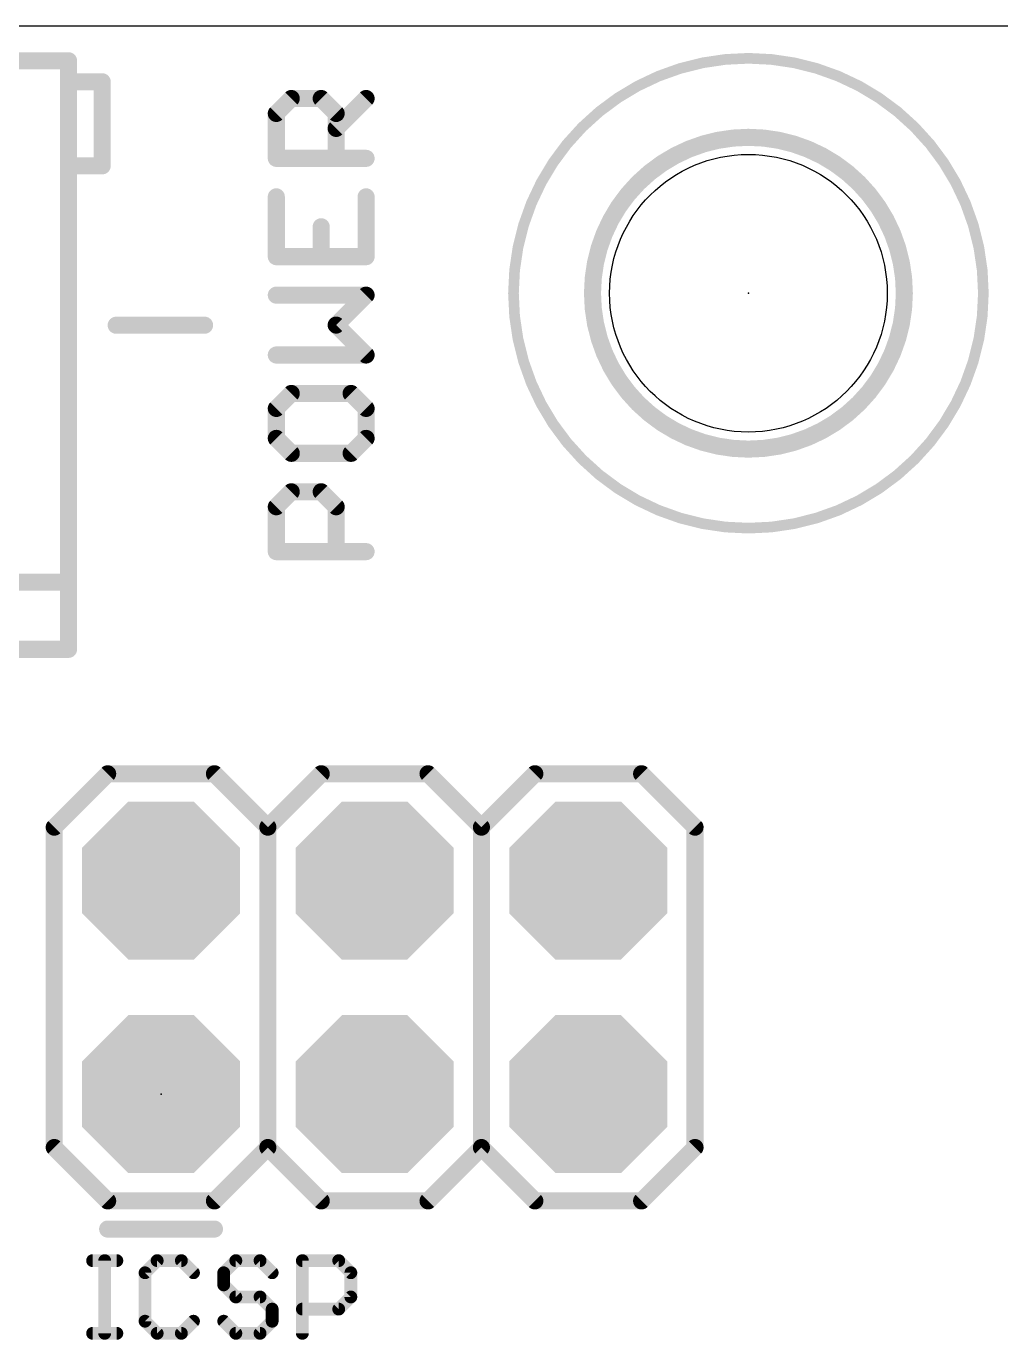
# Model space of a CAD drawing. Extents: x 0 to 3.5, y 0 to 1.5.
# Drawn here: x 1.412 to 1.868, y 0.885 to 1.5 of the extents above; entities that cross this region are included whole.
import ezdxf

# ---------------------------------------------------------------- set-up
doc = ezdxf.new("R2010")
doc.units = 0
for name, color, linetype in [('17', 82, 'CONTINUOUS'), ('20', 7, 'CONTINUOUS'), ('21', 253, 'CONTINUOUS'), ('23', 7, 'CONTINUOUS'), ('25', 253, 'CONTINUOUS'), ('39', 22, 'CONTINUOUS'), ('41', 22, 'CONTINUOUS'), ('42', 175, 'CONTINUOUS'), ('51', 253, 'CONTINUOUS')]:
    doc.layers.add(name, color=color, linetype=linetype)

# ---------------------------------------------------------------- blocks, each defined once
blk = doc.blocks.new('RECT')
blk.add_solid([(-0.5, -0.5), (0.5, -0.5), (-0.5, 0.5), (0.5, 0.5)])
blk = doc.blocks.new('OCTAGONP')
at = {"const_width": 0.5}
blk.add_lwpolyline([(-0.25, -0.103553), (-0.25, 0.103553), (-0.103553, 0.25), (0.103553, 0.25), (0.25, 0.103553), (0.25, -0.103553), (0.103553, -0.25), (-0.103553, -0.25), (-0.25, -0.103553), (-0.25, 0.103553)], dxfattribs=at)

msp = doc.modelspace()

# ---------------------------------------------------------------- linework, layer by layer
at = {"layer": '20'}
msp.add_line((3.4, 1.5), (0.1, 1.5), dxfattribs=at)
msp.add_circle((1.75, 1.375), 0.065, dxfattribs=at)
at = {"layer": '21'}
for points, const_width in [([(1.156102, 1.483858), (1.431693, 1.483858)], 0.008), ([(1.431693, 1.483858), (1.431693, 1.239764)], 0.008), ([(1.454, 1.360026), (1.495369, 1.360026)], 0.008), ([(1.431693, 1.239764), (1.156102, 1.239764)], 0.008), ([(1.431693, 1.239764), (1.431693, 1.208268)], 0.008), ([(1.431693, 1.208268), (1.156102, 1.208268)], 0.008), ([(1.425, 1.125), (1.45, 1.15)], 0.008), ([(1.45, 1.15), (1.5, 1.15)], 0.008), ([(1.5, 1.15), (1.525, 1.125)], 0.008), ([(1.525, 1.125), (1.55, 1.15)], 0.008), ([(1.55, 1.15), (1.6, 1.15)], 0.008), ([(1.6, 1.15), (1.625, 1.125)], 0.008), ([(1.625, 1.125), (1.65, 1.15)], 0.008), ([(1.65, 1.15), (1.7, 1.15)], 0.008), ([(1.7, 1.15), (1.725, 1.125)], 0.008), ([(1.425, 0.975), (1.425, 1.125)], 0.008), ([(1.525, 1.125), (1.525, 0.975)], 0.008), ([(1.625, 1.125), (1.625, 0.975)], 0.008), ([(1.725, 1.125), (1.725, 0.975)], 0.008), ([(1.425, 0.975), (1.45, 0.95)], 0.008), ([(1.5, 0.95), (1.525, 0.975)], 0.008), ([(1.525, 0.975), (1.55, 0.95)], 0.008), ([(1.6, 0.95), (1.625, 0.975)], 0.008), ([(1.625, 0.975), (1.65, 0.95)], 0.008), ([(1.7, 0.95), (1.725, 0.975)], 0.008), ([(1.45, 0.95), (1.5, 0.95)], 0.008), ([(1.55, 0.95), (1.6, 0.95)], 0.008), ([(1.65, 0.95), (1.7, 0.95)], 0.008), ([(1.5, 0.936811), (1.45, 0.936811)], 0.008), ([(1.442951, 0.922029), (1.454294, 0.922029)], 0.006), ([(1.448623, 0.888), (1.448623, 0.922029)], 0.006), ([(1.473177, 0.922029), (1.467506, 0.916358)], 0.006), ([(1.48452, 0.922029), (1.473177, 0.922029)], 0.006), ([(1.490192, 0.916358), (1.48452, 0.922029)], 0.006), ([(1.510008, 0.922029), (1.504337, 0.916358)], 0.006), ([(1.521352, 0.922029), (1.510008, 0.922029)], 0.006), ([(1.527023, 0.916358), (1.521352, 0.922029)], 0.006), ([(1.541168, 0.888), (1.541168, 0.922029)], 0.006), ([(1.541168, 0.922029), (1.558183, 0.922029)], 0.006), ([(1.558183, 0.922029), (1.563854, 0.916358)], 0.006), ([(1.467506, 0.916358), (1.467506, 0.893672)], 0.006), ([(1.504337, 0.916358), (1.504337, 0.910686)], 0.006), ([(1.563854, 0.916358), (1.563854, 0.905015)], 0.006), ([(1.504337, 0.910686), (1.510008, 0.905015)], 0.006), ([(1.510008, 0.905015), (1.521352, 0.905015)], 0.006), ([(1.521352, 0.905015), (1.527023, 0.899343)], 0.006), ([(1.563854, 0.905015), (1.558183, 0.899343)], 0.006), ([(1.527023, 0.899343), (1.527023, 0.893672)], 0.006), ([(1.558183, 0.899343), (1.541168, 0.899343)], 0.006), ([(1.467506, 0.893672), (1.473177, 0.888)], 0.006), ([(1.48452, 0.888), (1.490192, 0.893672)], 0.006), ([(1.510008, 0.888), (1.504337, 0.893672)], 0.006), ([(1.527023, 0.893672), (1.521352, 0.888)], 0.006), ([(1.442951, 0.888), (1.454294, 0.888)], 0.006), ([(1.473177, 0.888), (1.48452, 0.888)], 0.006), ([(1.521352, 0.888), (1.510008, 0.888)], 0.006)]:
    msp.add_lwpolyline(points, dxfattribs=dict(at, const_width=const_width))
for points, const_width in [([(1.433693, 1.483858, 1), (1.429693, 1.483858)], 0.004), ([(1.431693, 1.481858, 1), (1.431693, 1.485858)], 0.004), ([(1.454, 1.362026, 1), (1.454, 1.358026)], 0.004), ([(1.495369, 1.358026, 1), (1.495369, 1.362026)], 0.004), ([(1.433693, 1.239764, 1), (1.429693, 1.239764)], 0.004), ([(1.431693, 1.237764, 1), (1.431693, 1.241764)], 0.004), ([(1.429693, 1.239764, 1), (1.433693, 1.239764)], 0.004), ([(1.431693, 1.206268, 1), (1.431693, 1.210268)], 0.004), ([(1.429693, 1.208268, 1), (1.433693, 1.208268)], 0.004), ([(1.45, 1.152, 1), (1.45, 1.148)], 0.004), ([(1.451414, 1.148586, 1), (1.448586, 1.151414)], 0.004), ([(1.501414, 1.151414, 1), (1.498586, 1.148586)], 0.004), ([(1.5, 1.148, 1), (1.5, 1.152)], 0.004), ([(1.55, 1.152, 1), (1.55, 1.148)], 0.004), ([(1.551414, 1.148586, 1), (1.548586, 1.151414)], 0.004), ([(1.601414, 1.151414, 1), (1.598586, 1.148586)], 0.004), ([(1.6, 1.148, 1), (1.6, 1.152)], 0.004), ([(1.65, 1.152, 1), (1.65, 1.148)], 0.004), ([(1.651414, 1.148586, 1), (1.648586, 1.151414)], 0.004), ([(1.701414, 1.151414, 1), (1.698586, 1.148586)], 0.004), ([(1.7, 1.148, 1), (1.7, 1.152)], 0.004), ([(1.427, 1.125, 1), (1.423, 1.125)], 0.004), ([(1.423586, 1.126414, 1), (1.426414, 1.123586)], 0.004), ([(1.527, 1.125, 1), (1.523, 1.125)], 0.004), ([(1.523586, 1.126414, 1), (1.526414, 1.123586)], 0.004), ([(1.523586, 1.123586, 1), (1.526414, 1.126414)], 0.004), ([(1.627, 1.125, 1), (1.623, 1.125)], 0.004), ([(1.623586, 1.126414, 1), (1.626414, 1.123586)], 0.004), ([(1.623586, 1.123586, 1), (1.626414, 1.126414)], 0.004), ([(1.727, 1.125, 1), (1.723, 1.125)], 0.004), ([(1.723586, 1.123586, 1), (1.726414, 1.126414)], 0.004), ([(1.426414, 0.976414, 1), (1.423586, 0.973586)], 0.004), ([(1.526414, 0.976414, 1), (1.523586, 0.973586)], 0.004), ([(1.526414, 0.973586, 1), (1.523586, 0.976414)], 0.004), ([(1.626414, 0.976414, 1), (1.623586, 0.973586)], 0.004), ([(1.626414, 0.973586, 1), (1.623586, 0.976414)], 0.004), ([(1.726414, 0.973586, 1), (1.723586, 0.976414)], 0.004), ([(1.423, 0.975, 1), (1.427, 0.975)], 0.004), ([(1.523, 0.975, 1), (1.527, 0.975)], 0.004), ([(1.623, 0.975, 1), (1.627, 0.975)], 0.004), ([(1.723, 0.975, 1), (1.727, 0.975)], 0.004), ([(1.45, 0.952, 1), (1.45, 0.948)], 0.004), ([(1.448586, 0.948586, 1), (1.451414, 0.951414)], 0.004), ([(1.498586, 0.951414, 1), (1.501414, 0.948586)], 0.004), ([(1.5, 0.948, 1), (1.5, 0.952)], 0.004), ([(1.55, 0.952, 1), (1.55, 0.948)], 0.004), ([(1.548586, 0.948586, 1), (1.551414, 0.951414)], 0.004), ([(1.598586, 0.951414, 1), (1.601414, 0.948586)], 0.004), ([(1.6, 0.948, 1), (1.6, 0.952)], 0.004), ([(1.65, 0.952, 1), (1.65, 0.948)], 0.004), ([(1.648586, 0.948586, 1), (1.651414, 0.951414)], 0.004), ([(1.698586, 0.951414, 1), (1.701414, 0.948586)], 0.004), ([(1.7, 0.948, 1), (1.7, 0.952)], 0.004), ([(1.45, 0.938811, 1), (1.45, 0.934811)], 0.004), ([(1.5, 0.934811, 1), (1.5, 0.938811)], 0.004), ([(1.442951, 0.923529, 1), (1.442951, 0.920529)], 0.003), ([(1.450123, 0.922029, 1), (1.447123, 0.922029)], 0.003), ([(1.454294, 0.920529, 1), (1.454294, 0.923529)], 0.003), ([(1.473177, 0.923529, 1), (1.473177, 0.920529)], 0.003), ([(1.474238, 0.920968, 1), (1.472116, 0.92309)], 0.003), ([(1.485581, 0.92309, 1), (1.483459, 0.920968)], 0.003), ([(1.48452, 0.920529, 1), (1.48452, 0.923529)], 0.003), ([(1.510008, 0.923529, 1), (1.510008, 0.920529)], 0.003), ([(1.511069, 0.920968, 1), (1.508948, 0.92309)], 0.003), ([(1.522412, 0.92309, 1), (1.520291, 0.920968)], 0.003), ([(1.521352, 0.920529, 1), (1.521352, 0.923529)], 0.003), ([(1.542668, 0.922029, 1), (1.539668, 0.922029)], 0.003), ([(1.541168, 0.923529, 1), (1.541168, 0.920529)], 0.003), ([(1.559244, 0.92309, 1), (1.557122, 0.920968)], 0.003), ([(1.558183, 0.920529, 1), (1.558183, 0.923529)], 0.003), ([(1.469006, 0.916358, 1), (1.466006, 0.916358)], 0.003), ([(1.466445, 0.917418, 1), (1.468566, 0.915297)], 0.003), ([(1.489131, 0.915297, 1), (1.491252, 0.917418)], 0.003), ([(1.505837, 0.916358, 1), (1.502837, 0.916358)], 0.003), ([(1.503276, 0.917418, 1), (1.505398, 0.915297)], 0.003), ([(1.525962, 0.915297, 1), (1.528084, 0.917418)], 0.003), ([(1.565354, 0.916358, 1), (1.562354, 0.916358)], 0.003), ([(1.562794, 0.915297, 1), (1.564915, 0.917418)], 0.003), ([(1.505398, 0.911747, 1), (1.503276, 0.909625)], 0.003), ([(1.502837, 0.910686, 1), (1.505837, 0.910686)], 0.003), ([(1.510008, 0.906515, 1), (1.510008, 0.903515)], 0.003), ([(1.508948, 0.903954, 1), (1.511069, 0.906075)], 0.003), ([(1.522412, 0.906075, 1), (1.520291, 0.903954)], 0.003), ([(1.521352, 0.903515, 1), (1.521352, 0.906515)], 0.003), ([(1.562354, 0.905015, 1), (1.565354, 0.905015)], 0.003), ([(1.564915, 0.903954, 1), (1.562794, 0.906075)], 0.003), ([(1.528523, 0.899343, 1), (1.525523, 0.899343)], 0.003), ([(1.525962, 0.898282, 1), (1.528084, 0.900404)], 0.003), ([(1.541168, 0.900843, 1), (1.541168, 0.897843)], 0.003), ([(1.557122, 0.900404, 1), (1.559244, 0.898282)], 0.003), ([(1.558183, 0.897843, 1), (1.558183, 0.900843)], 0.003), ([(1.468566, 0.894732, 1), (1.466445, 0.892611)], 0.003), ([(1.466006, 0.893672, 1), (1.469006, 0.893672)], 0.003), ([(1.491252, 0.892611, 1), (1.489131, 0.894732)], 0.003), ([(1.505398, 0.894732, 1), (1.503276, 0.892611)], 0.003), ([(1.525523, 0.893672, 1), (1.528523, 0.893672)], 0.003), ([(1.528084, 0.892611, 1), (1.525962, 0.894732)], 0.003), ([(1.442951, 0.8895, 1), (1.442951, 0.8865)], 0.003), ([(1.447123, 0.888, 1), (1.450123, 0.888)], 0.003), ([(1.454294, 0.8865, 1), (1.454294, 0.8895)], 0.003), ([(1.473177, 0.8895, 1), (1.473177, 0.8865)], 0.003), ([(1.472116, 0.886939, 1), (1.474238, 0.889061)], 0.003), ([(1.483459, 0.889061, 1), (1.485581, 0.886939)], 0.003), ([(1.48452, 0.8865, 1), (1.48452, 0.8895)], 0.003), ([(1.510008, 0.8895, 1), (1.510008, 0.8865)], 0.003), ([(1.508948, 0.886939, 1), (1.511069, 0.889061)], 0.003), ([(1.520291, 0.889061, 1), (1.522412, 0.886939)], 0.003), ([(1.521352, 0.8865, 1), (1.521352, 0.8895)], 0.003), ([(1.539668, 0.888, 1), (1.542668, 0.888)], 0.003)]:
    msp.add_lwpolyline(points, format="xyb", dxfattribs=dict(at, const_width=const_width))
at = {"layer": '23'}
for p in [(1.75, 1.375), (1.475, 1)]:
    msp.add_point(p, dxfattribs=at)
at = {"layer": '25', "const_width": 0.008}
for points in [[(1.528964, 1.459175), (1.53597, 1.466181)], [(1.53597, 1.466181), (1.549982, 1.466181)], [(1.549982, 1.466181), (1.556988, 1.459175)], [(1.556988, 1.452169), (1.571, 1.466181)], [(1.528964, 1.438157), (1.528964, 1.459175)], [(1.556988, 1.459175), (1.556988, 1.438157)], [(1.571, 1.438157), (1.528964, 1.438157)], [(1.528964, 1.420142), (1.528964, 1.392118)], [(1.571, 1.392118), (1.571, 1.420142)], [(1.549982, 1.392118), (1.549982, 1.40613)], [(1.528964, 1.392118), (1.571, 1.392118)], [(1.571, 1.374102), (1.528964, 1.374102)], [(1.556988, 1.36009), (1.571, 1.374102)], [(1.571, 1.346078), (1.556988, 1.36009)], [(1.528964, 1.346078), (1.571, 1.346078)], [(1.53597, 1.328063), (1.528964, 1.321057)], [(1.563994, 1.328063), (1.53597, 1.328063)], [(1.571, 1.321057), (1.563994, 1.328063)], [(1.528964, 1.321057), (1.528964, 1.307045)], [(1.571, 1.307045), (1.571, 1.321057)], [(1.528964, 1.307045), (1.53597, 1.300039)], [(1.563994, 1.300039), (1.571, 1.307045)], [(1.53597, 1.300039), (1.563994, 1.300039)], [(1.528964, 1.275018), (1.53597, 1.282024)], [(1.53597, 1.282024), (1.549982, 1.282024)], [(1.549982, 1.282024), (1.556988, 1.275018)], [(1.528964, 1.254), (1.528964, 1.275018)], [(1.556988, 1.275018), (1.556988, 1.254)], [(1.571, 1.254), (1.528964, 1.254)]]:
    msp.add_lwpolyline(points, dxfattribs=at)
at = {"layer": '25', "const_width": 0.004}
for points in [[(1.53597, 1.468181, 1), (1.53597, 1.464181)], [(1.537384, 1.464767, 1), (1.534556, 1.467595)], [(1.551396, 1.467595, 1), (1.548568, 1.464767)], [(1.549982, 1.464181, 1), (1.549982, 1.468181)], [(1.572414, 1.464767, 1), (1.569586, 1.467595)], [(1.530964, 1.459175, 1), (1.526964, 1.459175)], [(1.52755, 1.460589, 1), (1.530378, 1.457761)], [(1.558988, 1.459175, 1), (1.554988, 1.459175)], [(1.555574, 1.457761, 1), (1.558402, 1.460589)], [(1.555574, 1.453583, 1), (1.558402, 1.450755)], [(1.528964, 1.440157, 1), (1.528964, 1.436157)], [(1.526964, 1.438157, 1), (1.530964, 1.438157)], [(1.554988, 1.438157, 1), (1.558988, 1.438157)], [(1.571, 1.436157, 1), (1.571, 1.440157)], [(1.530964, 1.420142, 1), (1.526964, 1.420142)], [(1.573, 1.420142, 1), (1.569, 1.420142)], [(1.551982, 1.40613, 1), (1.547982, 1.40613)], [(1.528964, 1.394118, 1), (1.528964, 1.390118)], [(1.571, 1.390118, 1), (1.571, 1.394118)], [(1.526964, 1.392118, 1), (1.530964, 1.392118)], [(1.547982, 1.392118, 1), (1.551982, 1.392118)], [(1.569, 1.392118, 1), (1.573, 1.392118)], [(1.528964, 1.376102, 1), (1.528964, 1.372102)], [(1.572414, 1.372688, 1), (1.569586, 1.375517)], [(1.571, 1.372102, 1), (1.571, 1.376102)], [(1.558402, 1.361505, 1), (1.555574, 1.358676)], [(1.555574, 1.361505, 1), (1.558402, 1.358676)], [(1.528964, 1.348078, 1), (1.528964, 1.344078)], [(1.569586, 1.344664, 1), (1.572414, 1.347493)], [(1.571, 1.344078, 1), (1.571, 1.348078)], [(1.53597, 1.330063, 1), (1.53597, 1.326063)], [(1.537384, 1.326649, 1), (1.534556, 1.329477)], [(1.565408, 1.329477, 1), (1.56258, 1.326649)], [(1.563994, 1.326063, 1), (1.563994, 1.330063)], [(1.530964, 1.321057, 1), (1.526964, 1.321057)], [(1.52755, 1.322471, 1), (1.530378, 1.319643)], [(1.573, 1.321057, 1), (1.569, 1.321057)], [(1.569586, 1.319643, 1), (1.572414, 1.322471)], [(1.530378, 1.308459, 1), (1.52755, 1.305631)], [(1.572414, 1.305631, 1), (1.569586, 1.308459)], [(1.526964, 1.307045, 1), (1.530964, 1.307045)], [(1.53597, 1.302039, 1), (1.53597, 1.298039)], [(1.563994, 1.298039, 1), (1.563994, 1.302039)], [(1.569, 1.307045, 1), (1.573, 1.307045)], [(1.534556, 1.298625, 1), (1.537384, 1.301453)], [(1.56258, 1.301453, 1), (1.565408, 1.298625)], [(1.53597, 1.284024, 1), (1.53597, 1.280024)], [(1.537384, 1.28061, 1), (1.534556, 1.283438)], [(1.551396, 1.283438, 1), (1.548568, 1.28061)], [(1.549982, 1.280024, 1), (1.549982, 1.284024)], [(1.530964, 1.275018, 1), (1.526964, 1.275018)], [(1.52755, 1.276432, 1), (1.530378, 1.273604)], [(1.558988, 1.275018, 1), (1.554988, 1.275018)], [(1.555574, 1.273604, 1), (1.558402, 1.276432)], [(1.528964, 1.256, 1), (1.528964, 1.252)], [(1.526964, 1.254, 1), (1.530964, 1.254)], [(1.554988, 1.254, 1), (1.558988, 1.254)], [(1.571, 1.252, 1), (1.571, 1.256)]]:
    msp.add_lwpolyline(points, format="xyb", dxfattribs=at)
at = {"layer": '39', "const_width": 0.005}
msp.add_lwpolyline([(1.75, 1.265, 1), (1.75, 1.485, 1), (1.75, 1.265)], format="xyb", dxfattribs=at)
at = {"layer": '41'}
for points, const_width in [([(1.75, 1.448, 1), (1.75, 1.302)], 0.008), ([(1.75, 1.302, 1), (1.75, 1.448)], 0.008), ([(1.75, 1.45, 1), (1.75, 1.446)], 0.004), ([(1.75, 1.446, 1), (1.75, 1.45)], 0.004), ([(1.75, 1.304, 1), (1.75, 1.3)], 0.004), ([(1.75, 1.3, 1), (1.75, 1.304)], 0.004)]:
    msp.add_lwpolyline(points, format="xyb", dxfattribs=dict(at, const_width=const_width))
at = {"layer": '42'}
for points, const_width in [([(1.75, 1.448, 1), (1.75, 1.302)], 0.008), ([(1.75, 1.302, 1), (1.75, 1.448)], 0.008), ([(1.75, 1.45, 1), (1.75, 1.446)], 0.004), ([(1.75, 1.446, 1), (1.75, 1.45)], 0.004), ([(1.75, 1.304, 1), (1.75, 1.3)], 0.004), ([(1.75, 1.3, 1), (1.75, 1.304)], 0.004)]:
    msp.add_lwpolyline(points, format="xyb", dxfattribs=dict(at, const_width=const_width))
at = {"layer": '51', "const_width": 0.008}
for points in [[(1.431693, 1.474016), (1.447441, 1.474016)], [(1.447441, 1.474016), (1.447441, 1.434646)], [(1.447441, 1.434646), (1.431693, 1.434646)]]:
    msp.add_lwpolyline(points, dxfattribs=at)
at = {"layer": '51', "const_width": 0.004}
for points in [[(1.431693, 1.476016, 1), (1.431693, 1.472016)], [(1.449441, 1.474016, 1), (1.445441, 1.474016)], [(1.447441, 1.472016, 1), (1.447441, 1.476016)], [(1.431693, 1.436646, 1), (1.431693, 1.432646)], [(1.445441, 1.434646, 1), (1.449441, 1.434646)], [(1.447441, 1.432646, 1), (1.447441, 1.436646)]]:
    msp.add_lwpolyline(points, format="xyb", dxfattribs=at)

# ---------------------------------------------------------------- block references
at = {"layer": '17', "xscale": 0.074, "yscale": 0.074}
for p in [(1.475, 1.1), (1.475, 1.1), (1.575, 1.1), (1.575, 1.1), (1.675, 1.1), (1.675, 1.1), (1.475, 1), (1.475, 1), (1.575, 1), (1.575, 1), (1.675, 1), (1.675, 1)]:
    msp.add_blockref('OCTAGONP', p, dxfattribs=at)
at = {"layer": '51', "xscale": 0.02, "yscale": 0.02}
for p in [(1.475, 1.1), (1.575, 1.1), (1.675, 1.1), (1.475, 1), (1.575, 1), (1.675, 1)]:
    msp.add_blockref('RECT', p, dxfattribs=at)

doc.saveas('drawing.dxf')
